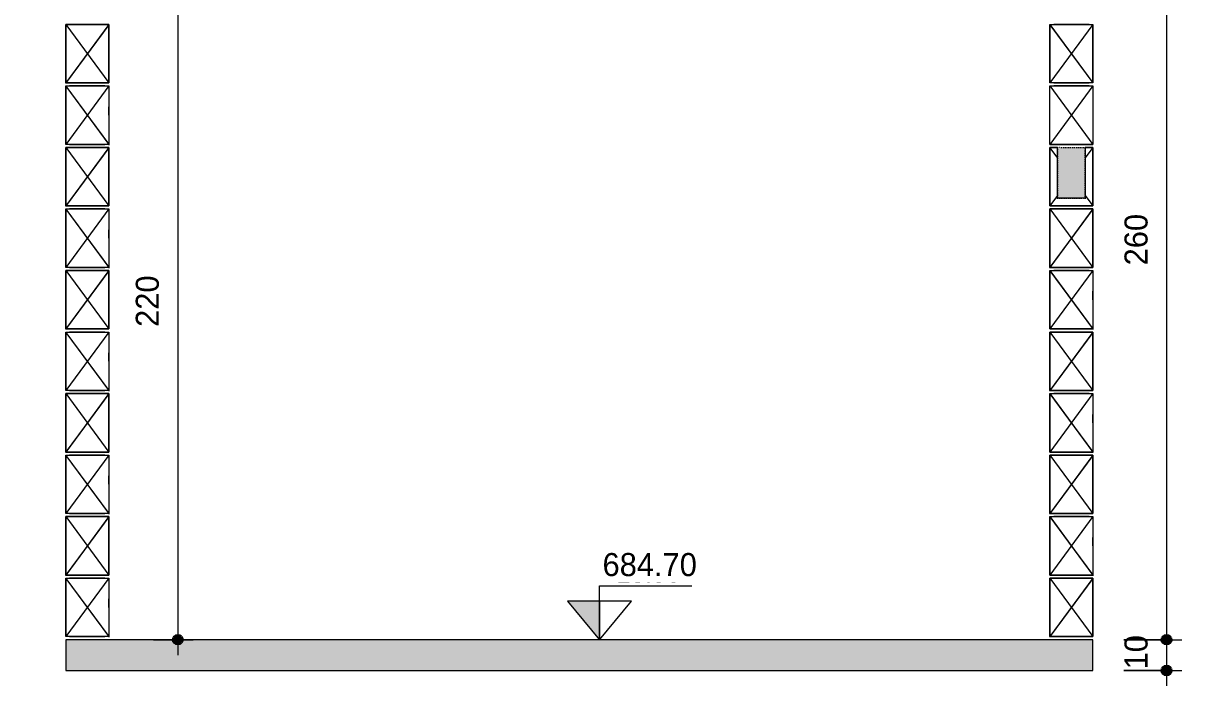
# Model space of a CAD drawing. Header units: centimetres. Extents: x 1490 to 17671, y -2277 to 8860.
# Drawn here: x 15545.9 to 15922.7, y 1875 to 2090.4 of the extents above; entities that cross this region are included whole.
import ezdxf

# ---------------------------------------------------------------- set-up
doc = ezdxf.new("R2010")
doc.units = ezdxf.units.CM
doc.linetypes.add('Pontilhada', pattern=[0.6, 0, -0.6])
for name, color, linetype, lineweight, true_color in [('A-ANNO-DIMS-1', 1, 'Continuous', 9, 0xff0000), ('A-FLOR-1', 251, 'Continuous', 9, 0x505050), ('S-BEAM-4', 7, 'Pontilhada', 9, 0xffffff), ('S-BEAM-5', 9, 'Pontilhada', 9, 0xc0c0c0)]:
    doc.layers.add(name, color=color, linetype=linetype, lineweight=lineweight, true_color=true_color)
for name, color, linetype, lineweight in [('A-ANNO-DIMS-50', 7, 'Continuous', 9), ('A-FLOR-2', 7, 'Continuous', 20), ('G-ANNO-DIMS', 7, 'Continuous', 9), ('G-ANNO-TEXT', 7, 'Continuous', 9), ('S-BEAM', 7, 'Continuous', 9), ('S-BEAM-1', 7, 'Continuous', 13)]:
    doc.layers.add(name, color=color, linetype=linetype, lineweight=lineweight)
doc.styles.add('Bahnschrift_8', font='', dxfattribs={"height": 7.5})
doc.styles.add('Bahnschrift_9', font='', dxfattribs={"height": 6.25})
doc.styles.get('Bahnschrift_8').set_extended_font_data('Bahnschrift')
doc.styles.get('Bahnschrift_9').set_extended_font_data('Bahnschrift')
doc.dimstyles.new('Linear_-_2_mm_Arial_3', dxfattribs={"dimscale": 30.48, "dimtxt": 8.33133, "dimasz": 0.393701, "dimexe": 0.164042, "dimexo": 0.328084, "dimgap": 0.131234, "dimtad": 1, "dimdec": 0, "dimzin": 0, "dimdsep": 46, "dimtxsty": 'Bahnschrift_8', "dimblk1": 'DOTSMALL', "dimblk2": 'DOTSMALL', "dimsah": 1, "dimcen": 0.09, "dimdle": 0.164042, "dimazin": 0, "dimtfac": 1, "dimtdec": 4, "dimtix": 1, "dimtmove": 0, "dimatfit": 3, "dimfxl": 1, "dimtvp": 1, "dimtolj": 1, "dimtzin": 0, "dimarcsym": 2})

# ---------------------------------------------------------------- blocks, each defined once
blk = doc.blocks.new('LEONE - BLOCO 14X39X19 - LEONE - BLOCO 14X39X19-V60-CORTE B-COB')
at = {"layer": 'S-BEAM-1'}
for p, q in [((250.24, 2180), (264.24, 2161)), ((264.24, 2180), (250.24, 2161)), ((250.24, 2161), (250.24, 2180)), ((250.24, 2180), (264.24, 2180)), ((251.49, 2180), (262.99, 2180)), ((264.24, 2180), (264.24, 2161)), ((264.24, 2161), (250.24, 2161))]:
    blk.add_line(p, q, dxfattribs=at)
blk = doc.blocks.new('LEONE - BLOCO 14X39X19 - LEONE - BLOCO 14X39X19-554799-CORTE B-COB')
at = {"layer": 'S-BEAM-1'}
for p, q in [((250.24, 2180), (264.24, 2161)), ((264.24, 2180), (250.24, 2161)), ((250.24, 2161), (250.24, 2180)), ((250.24, 2180), (264.24, 2180)), ((262.99, 2180), (251.49, 2180)), ((251.49, 2180), (262.99, 2180)), ((264.24, 2180), (264.24, 2161)), ((250.24, 2161), (264.24, 2161)), ((264.24, 2161), (250.24, 2161))]:
    blk.add_line(p, q, dxfattribs=at)
blk = doc.blocks.new('LEONE - BLOCO 14x34x5 - LEONE - BLOCO 14x34x19 2-2836499-CORTE B-COB')
at = {"layer": 'S-BEAM-1'}
for p, q in [((804.24, 1930), (790.24, 1911)), ((790.24, 1911), (790.24, 1930)), ((790.24, 1930), (804.24, 1930)), ((804.24, 1930), (790.24, 1911)), ((790.24, 1929.9), (804.24, 1911)), ((790.24, 1929.9), (804.24, 1911)), ((790.24, 1929.9), (790.24, 1911)), ((802.99, 1930), (791.49, 1930)), ((804.24, 1930), (804.24, 1911)), ((804.24, 1911), (790.24, 1911)), ((791.49, 1911), (802.99, 1911))]:
    blk.add_line(p, q, dxfattribs=at)
blk = doc.blocks.new('LEONE - BLOCO 14x34x5 - LEONE - BLOCO 14x34x19 2-V94-CORTE B-COB')
at = {"layer": 'S-BEAM-1'}
for p, q in [((804.24, 1930), (790.24, 1911)), ((790.24, 1911), (790.24, 1930)), ((790.24, 1930), (804.24, 1930)), ((804.24, 1930), (790.24, 1911)), ((804.24, 1930), (790.24, 1911)), ((790.24, 1929.9), (804.24, 1911)), ((790.24, 1929.9), (804.24, 1911)), ((790.24, 1929.9), (790.24, 1911)), ((790.24, 1929.9), (804.12, 1911.16)), ((790.24, 1911), (790.24, 1929.9)), ((802.99, 1930), (791.49, 1930)), ((791.49, 1930), (802.99, 1930)), ((804.24, 1930), (804.24, 1911)), ((804.24, 1930), (804.24, 1910.8)), ((790.24, 1920.5), (790.24, 1923.25)), ((804.24, 1920.5), (804.24, 1923.25)), ((790.24, 1920.5), (790.24, 1917.75)), ((804.24, 1920.5), (804.24, 1917.75)), ((804.24, 1911), (790.24, 1911)), ((791.49, 1911), (802.99, 1911)), ((802.99, 1911), (791.49, 1911))]:
    blk.add_line(p, q, dxfattribs=at)
blk = doc.blocks.new('LEONE - BLOCO 14X39X19 - LEONE - BLOCO 14X39X19-V61-CORTE B-COB')
at = {"layer": 'S-BEAM-1'}
for p, q in [((250.24, 2200), (264.24, 2181)), ((264.24, 2200), (250.24, 2181)), ((250.24, 2181), (250.24, 2200)), ((250.24, 2200), (264.24, 2200)), ((262.99, 2200), (251.49, 2200)), ((264.24, 2200), (264.24, 2181)), ((250.24, 2181), (264.24, 2181))]:
    blk.add_line(p, q, dxfattribs=at)
blk = doc.blocks.new('LEONE - BLOCO 14x34x5 - LEONE - BLOCO 14x34x19 2-V95-CORTE B-COB')
at = {"layer": 'S-BEAM-1'}
for p, q in [((790.24, 1910), (804.24, 1891)), ((790.24, 1910), (790.24, 1891)), ((804.24, 1910), (790.24, 1910)), ((790.24, 1910), (804.24, 1891)), ((790.24, 1910), (804.24, 1891)), ((790.24, 1910), (790.24, 1890.8)), ((804.24, 1909.9), (790.24, 1891)), ((804.24, 1909.9), (790.24, 1891)), ((804.24, 1909.9), (790.36, 1891.16)), ((791.49, 1910), (802.99, 1910)), ((802.99, 1910), (791.49, 1910)), ((804.24, 1891), (804.24, 1910)), ((804.24, 1909.9), (804.24, 1891)), ((804.24, 1891), (804.24, 1909.9)), ((790.24, 1900.5), (790.24, 1903.25)), ((804.24, 1900.5), (804.24, 1903.25)), ((790.24, 1900.5), (790.24, 1897.75)), ((804.24, 1900.5), (804.24, 1897.75)), ((790.24, 1891), (804.24, 1891)), ((802.99, 1891), (791.49, 1891)), ((791.49, 1891), (802.99, 1891))]:
    blk.add_line(p, q, dxfattribs=at)
blk = doc.blocks.new('LEONE - BLOCO CANALETA 14X39X2 - LEONE - BLOCO CANALETA 14X39X19-V62-CORTE B-COB')
at = {"layer": 'S-BEAM'}
for p, q in [((250.24, 2300), (250.24, 2281)), ((252.24, 2300), (250.24, 2300)), ((252.74, 2283.5), (252.74, 2300)), ((261.74, 2300), (261.74, 2283.5)), ((264.24, 2300), (262.24, 2300)), ((264.24, 2281), (264.24, 2300)), ((261.74, 2283.5), (252.74, 2283.5)), ((250.24, 2281), (264.24, 2281))]:
    blk.add_line(p, q, dxfattribs=at)
blk = doc.blocks.new('LEONE - BLOCO CANALETA 14X39X2 - LEONE - BLOCO CANALETA 14X39X19-V96-CORTE B-COB')
at = {"layer": 'S-BEAM'}
for p, q in [((790.24, 2050), (790.24, 2031)), ((792.24, 2050), (790.24, 2050)), ((804.24, 2050), (802.24, 2050)), ((804.24, 2031), (804.24, 2050)), ((790.24, 2031), (804.24, 2031))]:
    blk.add_line(p, q, dxfattribs=at)
blk = doc.blocks.new('LEONE - BLOCO 14x19x19 - LEONE - BLOCO 14x19x19-537608-CORTE B-COB')
at = {"layer": 'S-BEAM-1'}
for p, q in [((790.24, 2090), (804.24, 2071)), ((804.24, 2090), (790.24, 2071)), ((790.24, 2071), (790.24, 2090)), ((790.24, 2090), (804.24, 2090)), ((804.24, 2090), (790.24, 2071)), ((790.24, 2090), (804.24, 2071)), ((790.24, 2071), (790.24, 2090)), ((790.24, 2090), (804.24, 2071)), ((804.24, 2090), (790.24, 2071)), ((790.24, 2090), (790.24, 2071)), ((791.49, 2090), (802.99, 2090)), ((802.99, 2090), (791.49, 2090)), ((804.24, 2090), (804.24, 2071)), ((804.24, 2090), (804.24, 2071)), ((804.24, 2071), (804.24, 2090)), ((804.24, 2071), (790.24, 2071)), ((802.99, 2071), (791.49, 2071)), ((791.49, 2071), (802.99, 2071))]:
    blk.add_line(p, q, dxfattribs=at)
blk = doc.blocks.new('LEONE - BLOCO 14x09x19 - LEONE - BLOCO 14x09x19-V97-CORTE B-COB')
at = {"layer": 'S-BEAM-1'}
for p, q in [((790.24, 2051), (790.24, 2070)), ((790.24, 2070), (804.24, 2070)), ((804.24, 2070), (790.24, 2051)), ((790.24, 2070), (804.24, 2051)), ((790.24, 2051), (790.24, 2070)), ((791.49, 2070), (802.99, 2070)), ((804.24, 2070), (804.24, 2051)), ((804.24, 2070), (804.24, 2051)), ((804.24, 2051), (790.24, 2051)), ((802.99, 2051), (791.49, 2051))]:
    blk.add_line(p, q, dxfattribs=at)
blk = doc.blocks.new('LEONE - BARRA GRAUTE CANALETA - LEONE - BARRA GRAUTE CANALETA-V98-CORTE B-COB')
at = {"layer": 'S-BEAM-5'}
blk.add_hatch(color=256, dxfattribs=at).paths.add_polyline_path([(801.74, 2033.5), (801.74, 2050), (792.74, 2050), (792.74, 2033.5)])
at = {"layer": 'S-BEAM-4'}
for p, q in [((801.74, 2050), (792.74, 2050)), ((792.74, 2050), (792.74, 2033.5)), ((801.74, 2033.5), (801.74, 2050)), ((792.74, 2033.5), (801.74, 2033.5))]:
    blk.add_line(p, q, dxfattribs=at)
blk = doc.blocks.new('LEONE - BLOCO 14x34x5 - LEONE - BLOCO 14x34x19 2-V100-CORTE B-COB')
at = {"layer": 'S-BEAM-1'}
for p, q in [((790.24, 2031), (790.24, 2050)), ((790.24, 2050), (792.74, 2050)), ((790.24, 2049.9), (792.74, 2046.53)), ((790.24, 2049.9), (792.74, 2046.53)), ((790.24, 2049.9), (790.24, 2031)), ((792.74, 2050), (791.49, 2050)), ((804.24, 2050), (801.74, 2046.61)), ((801.74, 2050), (804.24, 2050)), ((804.24, 2050), (801.74, 2046.61)), ((802.99, 2050), (801.74, 2050)), ((804.24, 2050), (804.24, 2031)), ((792.74, 2034.39), (790.24, 2031)), ((792.74, 2034.39), (790.24, 2031)), ((804.24, 2031), (790.24, 2031)), ((791.49, 2031), (802.99, 2031)), ((801.74, 2034.38), (804.24, 2031)), ((801.74, 2034.38), (804.24, 2031))]:
    blk.add_line(p, q, dxfattribs=at)
blk = doc.blocks.new('LEONE - BLOCO 14x34x19 - LEONE - BLOCO 14x34x19-V106-CORTE B-COB')
at = {"layer": 'S-BEAM-1'}
for p, q in [((484.24, 1910), (470.24, 1891)), ((470.24, 1891), (470.24, 1910)), ((470.24, 1910), (484.24, 1910)), ((484.24, 1910), (470.24, 1891)), ((484.24, 1910), (470.24, 1891)), ((470.24, 1909.9), (484.24, 1891)), ((470.24, 1909.9), (484.24, 1891)), ((470.24, 1909.9), (470.24, 1891)), ((470.24, 1909.9), (484.12, 1891.16)), ((470.24, 1891), (470.24, 1909.9)), ((482.99, 1910), (471.49, 1910)), ((471.49, 1910), (482.99, 1910)), ((484.24, 1910), (484.24, 1891)), ((484.24, 1910), (484.24, 1890.8)), ((470.24, 1900.5), (470.24, 1903.25)), ((484.24, 1900.5), (484.24, 1903.25)), ((470.24, 1900.5), (470.24, 1897.75)), ((484.24, 1900.5), (484.24, 1897.75)), ((484.24, 1891), (470.24, 1891)), ((471.49, 1891), (482.99, 1891)), ((482.99, 1891), (471.49, 1891))]:
    blk.add_line(p, q, dxfattribs=at)
blk = doc.blocks.new('LEONE - BLOCO 14x34x19 - LEONE - BLOCO 14x34x19-541693-CORTE B-COB')
at = {"layer": 'S-BEAM-1'}
for p, q in [((264.24, 2180), (250.24, 2161)), ((250.24, 2161), (250.24, 2180)), ((250.24, 2180), (264.24, 2180)), ((264.24, 2180), (250.24, 2161)), ((250.24, 2179.9), (264.24, 2161)), ((250.24, 2179.9), (264.24, 2161)), ((250.24, 2179.9), (250.24, 2161)), ((262.99, 2180), (251.49, 2180)), ((264.24, 2180), (264.24, 2161)), ((264.24, 2161), (250.24, 2161)), ((251.49, 2161), (262.99, 2161))]:
    blk.add_line(p, q, dxfattribs=at)
blk = doc.blocks.new('LEONE - BLOCO 14x34x19 - LEONE - BLOCO 14x34x19-V81-CORTE B-COB')
at = {"layer": 'S-BEAM-1'}
for p, q in [((44.24, 1910), (30.24, 1891)), ((30.24, 1891), (30.24, 1910)), ((30.24, 1910), (44.24, 1910)), ((44.24, 1910), (30.24, 1891)), ((30.24, 1909.9), (44.24, 1891)), ((30.24, 1909.9), (44.12, 1891.16)), ((30.24, 1891), (30.24, 1909.9)), ((31.49, 1910), (42.99, 1910)), ((44.24, 1910), (44.24, 1891)), ((44.24, 1910), (44.24, 1890.8)), ((30.24, 1900.5), (30.24, 1903.25)), ((44.24, 1900.5), (44.24, 1903.25)), ((30.24, 1900.5), (30.24, 1897.75)), ((44.24, 1900.5), (44.24, 1897.75)), ((44.24, 1891), (30.24, 1891)), ((42.99, 1891), (31.49, 1891))]:
    blk.add_line(p, q, dxfattribs=at)
blk = doc.blocks.new('LEONE - BLOCO 14x34x19 - LEONE - BLOCO 14x34x19-V82-CORTE B-COB')
at = {"layer": 'S-BEAM-1'}
for p, q in [((30.24, 1930), (44.24, 1911)), ((30.24, 1930), (30.24, 1911)), ((44.24, 1930), (30.24, 1930)), ((30.24, 1930), (44.24, 1911)), ((30.24, 1930), (44.24, 1911)), ((30.24, 1930), (30.24, 1910.8)), ((44.24, 1929.9), (30.24, 1911)), ((44.24, 1929.9), (30.24, 1911)), ((44.24, 1929.9), (30.36, 1911.16)), ((31.49, 1930), (42.99, 1930)), ((42.99, 1930), (31.49, 1930)), ((44.24, 1911), (44.24, 1930)), ((44.24, 1929.9), (44.24, 1911)), ((44.24, 1911), (44.24, 1929.9)), ((30.24, 1920.5), (30.24, 1923.25)), ((44.24, 1920.5), (44.24, 1923.25)), ((30.24, 1920.5), (30.24, 1917.75)), ((44.24, 1920.5), (44.24, 1917.75)), ((30.24, 1911), (44.24, 1911)), ((42.99, 1911), (31.49, 1911)), ((31.49, 1911), (42.99, 1911))]:
    blk.add_line(p, q, dxfattribs=at)
blk = doc.blocks.new('LEONE - BLOCO 14x34x19 - LEONE - BLOCO 14x34x19-V107-CORTE B-COB')
at = {"layer": 'S-BEAM-1'}
for p, q in [((470.24, 1930), (484.24, 1911)), ((470.24, 1930), (470.24, 1911)), ((484.24, 1930), (470.24, 1930)), ((470.24, 1930), (484.24, 1911)), ((470.24, 1930), (470.24, 1910.8)), ((484.24, 1929.9), (470.24, 1911)), ((484.24, 1929.9), (470.36, 1911.16)), ((482.99, 1930), (471.49, 1930)), ((484.24, 1911), (484.24, 1930)), ((484.24, 1911), (484.24, 1929.9)), ((470.24, 1920.5), (470.24, 1923.25)), ((484.24, 1920.5), (484.24, 1923.25)), ((470.24, 1920.5), (470.24, 1917.75)), ((484.24, 1920.5), (484.24, 1917.75)), ((470.24, 1911), (484.24, 1911)), ((471.49, 1911), (482.99, 1911))]:
    blk.add_line(p, q, dxfattribs=at)
blk = doc.blocks.new('DIMBLOCK347-CORTE B-COB')
at = {"layer": 'A-ANNO-DIMS-50', "lineweight": 35, "true_color": 0xff0000}
h = blk.add_hatch(color=1, dxfattribs=at)
edge = h.paths.add_edge_path()
edge.add_arc((15596.18, 2110), 1.5, 0, 360)
h = blk.add_hatch(color=1, dxfattribs=at)
edge = h.paths.add_edge_path()
edge.add_arc((15596.18, 1890), 1.5, 0, 360)
at = {"layer": 'A-ANNO-DIMS-50', "color": 1, "true_color": 0xff0000}
for p, q in [((15583.78, 2110), (15601.18, 2110)), ((15596.18, 2110), (15583.78, 2110)), ((15596.18, 2110), (15596.18, 1885)), ((15588.3, 1890), (15601.18, 1890)), ((15596.18, 1890), (15588.3, 1890))]:
    blk.add_line(p, q, dxfattribs=at)
at = {"layer": 'A-ANNO-DIMS-50', "color": 1, "lineweight": 35, "true_color": 0xff0000}
for centre in [(15596.18, 2110), (15596.18, 1890)]:
    blk.add_circle(centre, 1.5, dxfattribs=at)
at = {"layer": 'A-ANNO-DIMS-50', "color": 0, "insert": (15582.53, 1991.67), "char_height": 7.5, "width": 19.9952, "attachment_point": 1, "rotation": 90, "line_spacing_factor": 1.009858, "style": 'Bahnschrift_8'}
blk.add_mtext('220', dxfattribs=at)
blk = doc.blocks.new('_DotSmall')
at = {"color": 0, "linetype": 'ByBlock', "const_width": 0.5}
blk.add_lwpolyline([(-0.0625, 0, 1), (0.0625, 0, 1)], format="xyb", close=True, dxfattribs=at)
blk = doc.blocks.new('DIMBLOCK350-CORTE B-COB')
at = {"layer": 'A-ANNO-DIMS-50', "lineweight": 35, "true_color": 0xff0000}
h = blk.add_hatch(color=1, dxfattribs=at)
edge = h.paths.add_edge_path()
edge.add_arc((15917.66, 2150), 1.5, 0, 360)
h = blk.add_hatch(color=1, dxfattribs=at)
edge = h.paths.add_edge_path()
edge.add_arc((15917.66, 1890), 1.5, 0, 360)
at = {"layer": 'A-ANNO-DIMS-50', "color": 1, "true_color": 0xff0000}
for p, q in [((15903.78, 2150), (15922.66, 2150)), ((15917.66, 2150), (15903.78, 2150)), ((15917.66, 2150), (15917.66, 1890)), ((15903.78, 1890), (15922.66, 1890)), ((15917.66, 1890), (15903.78, 1890))]:
    blk.add_line(p, q, dxfattribs=at)
at = {"layer": 'A-ANNO-DIMS-50', "color": 1, "lineweight": 35, "true_color": 0xff0000}
for centre in [(15917.66, 2150), (15917.66, 1890)]:
    blk.add_circle(centre, 1.5, dxfattribs=at)
at = {"layer": 'A-ANNO-DIMS-50', "color": 0, "insert": (15904.02, 2011.67), "char_height": 7.5, "width": 19.9952, "attachment_point": 1, "rotation": 90, "line_spacing_factor": 1.009858, "style": 'Bahnschrift_8'}
blk.add_mtext('260', dxfattribs=at)
blk = doc.blocks.new('DIMBLOCK351-CORTE B-COB')
at = {"layer": 'A-ANNO-DIMS-50', "lineweight": 35, "true_color": 0xff0000}
h = blk.add_hatch(color=1, dxfattribs=at)
edge = h.paths.add_edge_path()
edge.add_arc((15917.66, 1890), 1.5, 0, 360)
h = blk.add_hatch(color=1, dxfattribs=at)
edge = h.paths.add_edge_path()
edge.add_arc((15917.66, 1880), 1.5, 0, 360)
at = {"layer": 'A-ANNO-DIMS-50', "color": 1, "true_color": 0xff0000}
for p, q in [((15903.78, 1890), (15922.66, 1890)), ((15917.66, 1890), (15903.78, 1890)), ((15917.66, 1890), (15917.66, 1875)), ((15903.78, 1880), (15922.66, 1880)), ((15917.66, 1880), (15903.78, 1880))]:
    blk.add_line(p, q, dxfattribs=at)
at = {"layer": 'A-ANNO-DIMS-50', "color": 1, "lineweight": 35, "true_color": 0xff0000}
for centre in [(15917.66, 1890), (15917.66, 1880)]:
    blk.add_circle(centre, 1.5, dxfattribs=at)
at = {"layer": 'A-ANNO-DIMS-50', "color": 0, "insert": (15904.02, 1880.33), "char_height": 7.5, "width": 11.2094, "attachment_point": 1, "rotation": 90, "line_spacing_factor": 1.009858, "style": 'Bahnschrift_8'}
blk.add_mtext('10', dxfattribs=at)
blk = doc.blocks.new('Elevações de ponto - Cabeça de nível - corte-3218132-CORTE B-COB')
at = {"layer": 'G-ANNO-DIMS'}
blk.add_hatch(color=256, dxfattribs=at).paths.add_polyline_path([(-254.7, 2422.5), (-254.7, 2410), (-265.08, 2422.5)])
for p, q in [((-254.7, 2427.5), (-224.7, 2427.5)), ((-254.7, 2422.5), (-254.7, 2427.5)), ((-265.08, 2422.5), (-254.7, 2410)), ((-254.7, 2422.5), (-265.08, 2422.5)), ((-265.08, 2422.5), (-254.7, 2410)), ((-254.7, 2422.5), (-254.7, 2410)), ((-254.7, 2410), (-244.31, 2422.5)), ((-244.31, 2422.5), (-254.7, 2422.5)), ((-254.7, 2410), (-254.7, 2422.5))]:
    blk.add_line(p, q, dxfattribs=at)

msp = doc.modelspace()

# ---------------------------------------------------------------- hatches: boundary and pattern name
at = {"layer": 'A-FLOR-1'}
h = msp.add_hatch(color=256, dxfattribs=at)
h.paths.add_polyline_path([(15133.78, 1880), (15353.78, 1880), (15353.78, 1890), (14907.28, 1890), (14907.28, 1880)])
h.paths.add_polyline_path([(14593.78, 1880), (14593.78, 1890), (14579.78, 1890), (14579.78, 1880)])
h.paths.add_polyline_path([(15893.78, 1880), (15893.78, 1890), (15559.78, 1890), (15559.78, 1880)])

# ---------------------------------------------------------------- linework, layer by layer
at = {"layer": 'A-FLOR-2'}
for p, q in [((15893.78, 1890), (15559.78, 1890)), ((15559.78, 1890), (15559.78, 1880)), ((15893.78, 1880), (15893.78, 1890)), ((15559.78, 1880), (15893.78, 1880))]:
    msp.add_line(p, q, dxfattribs=at)

# ---------------------------------------------------------------- block references
at = {"layer": 'G-ANNO-DIMS'}
msp.add_blockref('Elevações de ponto - Cabeça de nível - corte-3218132-CORTE B-COB', (15988.02, -520), dxfattribs=at)
at = {"layer": 'S-BEAM'}
for name, p in [('LEONE - BLOCO 14x34x19 - LEONE - BLOCO 14x34x19-V82-CORTE B-COB', (15529.53, 160)), ('LEONE - BLOCO 14x34x19 - LEONE - BLOCO 14x34x19-V82-CORTE B-COB', (15529.53, 160)), ('LEONE - BLOCO 14x34x19 - LEONE - BLOCO 14x34x19-V107-CORTE B-COB', (15089.53, 160)), ('LEONE - BLOCO 14x34x5 - LEONE - BLOCO 14x34x19 2-2836499-CORTE B-COB', (15089.53, 160)), ('LEONE - BLOCO 14x19x19 - LEONE - BLOCO 14x19x19-537608-CORTE B-COB', (15089.53, 0)), ('LEONE - BLOCO 14x34x19 - LEONE - BLOCO 14x34x19-V106-CORTE B-COB', (15089.53, 160)), ('LEONE - BLOCO 14x34x19 - LEONE - BLOCO 14x34x19-V106-CORTE B-COB', (15089.53, 160)), ('LEONE - BLOCO 14x34x19 - LEONE - BLOCO 14x34x19-541693-CORTE B-COB', (15309.53, -110)), ('LEONE - BLOCO 14X39X19 - LEONE - BLOCO 14X39X19-V61-CORTE B-COB', (15629.53, -130)), ('LEONE - BLOCO 14x34x19 - LEONE - BLOCO 14x34x19-V82-CORTE B-COB', (15529.53, 120)), ('LEONE - BLOCO 14x34x19 - LEONE - BLOCO 14x34x19-V82-CORTE B-COB', (15529.53, 120)), ('LEONE - BLOCO 14x34x19 - LEONE - BLOCO 14x34x19-V107-CORTE B-COB', (15089.53, 120)), ('LEONE - BLOCO CANALETA 14X39X2 - LEONE - BLOCO CANALETA 14X39X19-V62-CORTE B-COB', (15629.53, -250)), ('LEONE - BLOCO CANALETA 14X39X2 - LEONE - BLOCO CANALETA 14X39X19-V96-CORTE B-COB', (15089.53, 0)), ('LEONE - BLOCO CANALETA 14X39X2 - LEONE - BLOCO CANALETA 14X39X19-V96-CORTE B-COB', (15089.53, 0)), ('LEONE - BLOCO 14x34x5 - LEONE - BLOCO 14x34x19 2-V100-CORTE B-COB', (15089.53, 0)), ('LEONE - BLOCO 14x34x19 - LEONE - BLOCO 14x34x19-V106-CORTE B-COB', (15089.53, 120)), ('LEONE - BLOCO 14x34x19 - LEONE - BLOCO 14x34x19-V106-CORTE B-COB', (15089.53, 120)), ('LEONE - BLOCO 14x34x19 - LEONE - BLOCO 14x34x19-541693-CORTE B-COB', (15309.53, -150)), ('LEONE - BLOCO 14X39X19 - LEONE - BLOCO 14X39X19-V61-CORTE B-COB', (15629.53, -170)), ('LEONE - BLOCO 14x34x5 - LEONE - BLOCO 14x34x19 2-V95-CORTE B-COB', (15089.53, 120)), ('LEONE - BLOCO 14x34x19 - LEONE - BLOCO 14x34x19-V82-CORTE B-COB', (15529.53, 80)), ('LEONE - BLOCO 14x34x19 - LEONE - BLOCO 14x34x19-V82-CORTE B-COB', (15529.53, 80)), ('LEONE - BLOCO 14x34x19 - LEONE - BLOCO 14x34x19-V107-CORTE B-COB', (15089.53, 80)), ('LEONE - BLOCO 14X39X19 - LEONE - BLOCO 14X39X19-554799-CORTE B-COB', (15629.53, -170)), ('LEONE - BLOCO 14x34x5 - LEONE - BLOCO 14x34x19 2-2836499-CORTE B-COB', (15089.53, 80)), ('LEONE - BLOCO 14x34x5 - LEONE - BLOCO 14x34x19 2-V94-CORTE B-COB', (15089.53, 80)), ('LEONE - BLOCO 14x34x19 - LEONE - BLOCO 14x34x19-V106-CORTE B-COB', (15089.53, 80)), ('LEONE - BLOCO 14x34x19 - LEONE - BLOCO 14x34x19-V106-CORTE B-COB', (15089.53, 80)), ('LEONE - BLOCO 14x34x19 - LEONE - BLOCO 14x34x19-541693-CORTE B-COB', (15309.53, -190)), ('LEONE - BLOCO 14X39X19 - LEONE - BLOCO 14X39X19-V61-CORTE B-COB', (15629.53, -210)), ('LEONE - BLOCO 14x34x5 - LEONE - BLOCO 14x34x19 2-V95-CORTE B-COB', (15089.53, 80)), ('LEONE - BLOCO 14x34x19 - LEONE - BLOCO 14x34x19-V82-CORTE B-COB', (15529.53, 40)), ('LEONE - BLOCO 14x34x19 - LEONE - BLOCO 14x34x19-V82-CORTE B-COB', (15529.53, 40)), ('LEONE - BLOCO 14x34x19 - LEONE - BLOCO 14x34x19-V107-CORTE B-COB', (15089.53, 40)), ('LEONE - BLOCO 14X39X19 - LEONE - BLOCO 14X39X19-554799-CORTE B-COB', (15629.53, -210)), ('LEONE - BLOCO 14x34x5 - LEONE - BLOCO 14x34x19 2-2836499-CORTE B-COB', (15089.53, 40)), ('LEONE - BLOCO 14x34x5 - LEONE - BLOCO 14x34x19 2-V94-CORTE B-COB', (15089.53, 40)), ('LEONE - BLOCO 14x34x19 - LEONE - BLOCO 14x34x19-V106-CORTE B-COB', (15089.53, 40)), ('LEONE - BLOCO 14x34x19 - LEONE - BLOCO 14x34x19-V106-CORTE B-COB', (15089.53, 40)), ('LEONE - BLOCO 14x34x19 - LEONE - BLOCO 14x34x19-541693-CORTE B-COB', (15309.53, -230)), ('LEONE - BLOCO 14X39X19 - LEONE - BLOCO 14X39X19-V61-CORTE B-COB', (15629.53, -250)), ('LEONE - BLOCO 14x34x5 - LEONE - BLOCO 14x34x19 2-V95-CORTE B-COB', (15089.53, 40)), ('LEONE - BLOCO 14x34x19 - LEONE - BLOCO 14x34x19-V82-CORTE B-COB', (15529.53, 0)), ('LEONE - BLOCO 14x34x19 - LEONE - BLOCO 14x34x19-V82-CORTE B-COB', (15529.53, 0)), ('LEONE - BLOCO 14x34x19 - LEONE - BLOCO 14x34x19-V107-CORTE B-COB', (15089.53, 0)), ('LEONE - BLOCO 14X39X19 - LEONE - BLOCO 14X39X19-554799-CORTE B-COB', (15629.53, -250)), ('LEONE - BLOCO 14x34x5 - LEONE - BLOCO 14x34x19 2-2836499-CORTE B-COB', (15089.53, 0)), ('LEONE - BLOCO 14x34x5 - LEONE - BLOCO 14x34x19 2-V94-CORTE B-COB', (15089.53, 0)), ('LEONE - BLOCO 14x34x19 - LEONE - BLOCO 14x34x19-V106-CORTE B-COB', (15089.53, 0)), ('LEONE - BLOCO 14x34x19 - LEONE - BLOCO 14x34x19-V106-CORTE B-COB', (15089.53, 0)), ('LEONE - BLOCO 14x34x19 - LEONE - BLOCO 14x34x19-541693-CORTE B-COB', (15309.53, -270)), ('LEONE - BLOCO 14X39X19 - LEONE - BLOCO 14X39X19-V61-CORTE B-COB', (15629.53, -290)), ('LEONE - BLOCO 14x34x5 - LEONE - BLOCO 14x34x19 2-V95-CORTE B-COB', (15089.53, 0))]:
    msp.add_blockref(name, p, dxfattribs=at)
at = {"layer": 'S-BEAM-1'}
for name, p in [('LEONE - BLOCO 14X39X19 - LEONE - BLOCO 14X39X19-V60-CORTE B-COB', (15309.53, -90)), ('LEONE - BLOCO 14x09x19 - LEONE - BLOCO 14x09x19-V97-CORTE B-COB', (15089.53, 20)), ('LEONE - BLOCO 14x34x19 - LEONE - BLOCO 14x34x19-V81-CORTE B-COB', (15529.53, 160)), ('LEONE - BLOCO 14x09x19 - LEONE - BLOCO 14x09x19-V97-CORTE B-COB', (15089.53, 0)), ('LEONE - BLOCO 14X39X19 - LEONE - BLOCO 14X39X19-V60-CORTE B-COB', (15309.53, -130)), ('LEONE - BLOCO 14x34x19 - LEONE - BLOCO 14x34x19-V81-CORTE B-COB', (15529.53, 120)), ('LEONE - BLOCO 14X39X19 - LEONE - BLOCO 14X39X19-V60-CORTE B-COB', (15629.53, -150)), ('LEONE - BLOCO 14X39X19 - LEONE - BLOCO 14X39X19-V60-CORTE B-COB', (15309.53, -170)), ('LEONE - BLOCO 14X39X19 - LEONE - BLOCO 14X39X19-V60-CORTE B-COB', (15629.53, -170)), ('LEONE - BLOCO 14x34x19 - LEONE - BLOCO 14x34x19-V81-CORTE B-COB', (15529.53, 80)), ('LEONE - BLOCO 14X39X19 - LEONE - BLOCO 14X39X19-V60-CORTE B-COB', (15629.53, -190)), ('LEONE - BLOCO 14X39X19 - LEONE - BLOCO 14X39X19-V60-CORTE B-COB', (15309.53, -210)), ('LEONE - BLOCO 14X39X19 - LEONE - BLOCO 14X39X19-V60-CORTE B-COB', (15629.53, -210)), ('LEONE - BLOCO 14x34x19 - LEONE - BLOCO 14x34x19-V81-CORTE B-COB', (15529.53, 40)), ('LEONE - BLOCO 14X39X19 - LEONE - BLOCO 14X39X19-V60-CORTE B-COB', (15629.53, -230)), ('LEONE - BLOCO 14X39X19 - LEONE - BLOCO 14X39X19-V60-CORTE B-COB', (15309.53, -250)), ('LEONE - BLOCO 14X39X19 - LEONE - BLOCO 14X39X19-V60-CORTE B-COB', (15629.53, -250)), ('LEONE - BLOCO 14x34x19 - LEONE - BLOCO 14x34x19-V81-CORTE B-COB', (15529.53, 0)), ('LEONE - BLOCO 14X39X19 - LEONE - BLOCO 14X39X19-V60-CORTE B-COB', (15629.53, -270))]:
    msp.add_blockref(name, p, dxfattribs=at)
at = {"layer": 'S-BEAM-4'}
msp.add_blockref('LEONE - BARRA GRAUTE CANALETA - LEONE - BARRA GRAUTE CANALETA-V98-CORTE B-COB', (15089.53, 0), dxfattribs=at)

# ---------------------------------------------------------------- texts
at = {"layer": 'G-ANNO-DIMS', "insert": (15738.79, 1914.93), "char_height": 6.25, "width": 22.9943, "attachment_point": 1, "line_spacing_factor": 1.009858, "style": 'Bahnschrift_9'}
msp.add_mtext('18.90', dxfattribs=at)

# ---------------------------------------------------------------- dimensions: what is measured, and where the dimension line sits
at = {"layer": 'A-ANNO-DIMS-1'}
for base, p1, p2, override, picture, middle in [((15917.66, 1890), (15893.78, 2150), (15893.78, 1890), {"dimpost": '<>', "dimfxl": 260}, 'DIMBLOCK350-CORTE B-COB', (15909.83, 2020)), ((15596.18, 1890), (15573.78, 2110), (15598.3, 1890), {"dimpost": '<>', "dimfxl": 221.362716}, 'DIMBLOCK347-CORTE B-COB', (15588.34, 2000)), ((15917.66, 1880), (15893.78, 1890), (15893.78, 1880), {"dimpost": '<>', "dimfxl": 10}, 'DIMBLOCK351-CORTE B-COB', (15909.83, 1885))]:
    dim = msp.add_linear_dim(base=base, p1=p1, p2=p2, angle=90, dimstyle='Linear_-_2_mm_Arial_3', override=override, dxfattribs=at)
    dim.commit()
    dim.dimension.update_dxf_attribs({"geometry": picture, "text_midpoint": middle})

# ---------------------------------------------------------------- next in the draw order: texts
at = {"layer": 'G-ANNO-TEXT', "insert": (15734.3, 1918.16), "char_height": 7.5, "width": 37.2785, "attachment_point": 1, "style": 'Bahnschrift_8', "bg_fill": 3, "box_fill_scale": 1.25, "bg_fill_color": 9, "bg_fill_true_color": 13158600, "bg_fill_transparency": 0}
msp.add_mtext('684.70', dxfattribs=at)

doc.saveas('drawing.dxf')
